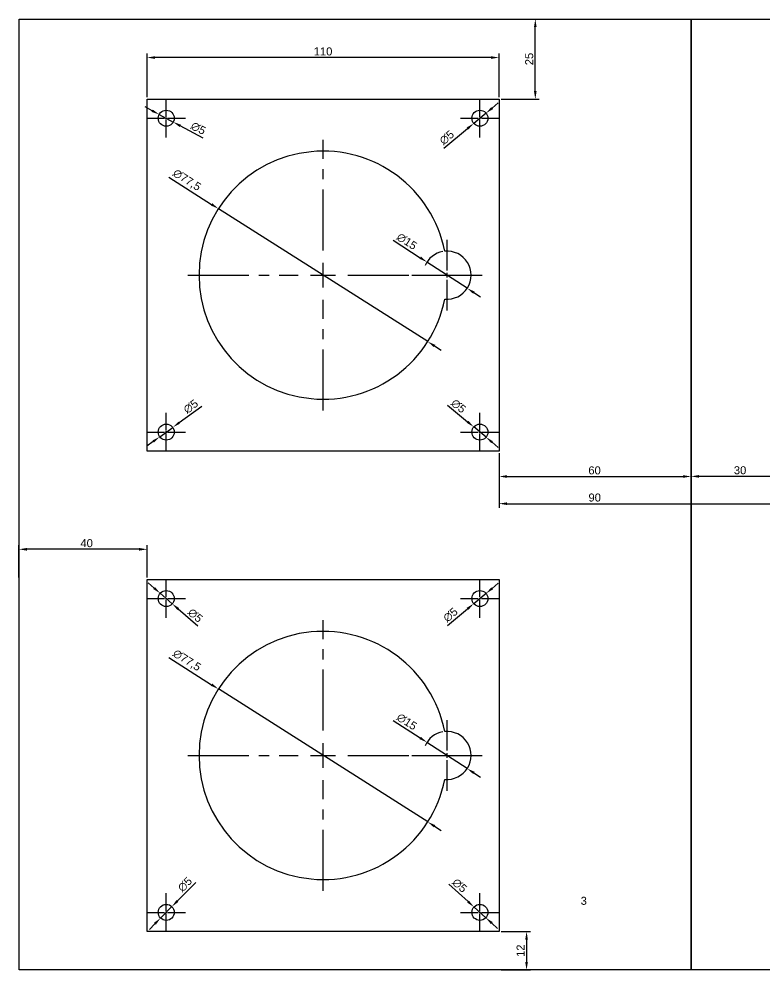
# Model space of a CAD drawing. Header units: millimetres. Extents: x 125 to 755, y 87 to 794.
# Drawn here: x 124.8 to 357.9, y 86.7 to 383.7 of the extents above; entities that cross this region are included whole.
import ezdxf

# ---------------------------------------------------------------- set-up
doc = ezdxf.new("R2010")
doc.units = ezdxf.units.MM
doc.linetypes.add('CENTER2', pattern=[28.575, 19.05, -3.175, 3.175, -3.175])
doc.styles.get("Standard").update_dxf_attribs({"font": 'arial.ttf'})
doc.dimstyles.new('ISO-25', dxfattribs={"dimtxt": 2.5, "dimasz": 2.5, "dimexe": 1.25, "dimexo": 0.625, "dimtad": 1, "dimtxsty": 'Standard', "dimcen": 2.5, "dimadec": 0, "dimazin": 0, "dimtfac": 1, "dimtmove": 0, "dimatfit": 3, "dimfxl": 1, "dimarcsym": 0})

# ---------------------------------------------------------------- blocks, each defined once
blk = doc.blocks.new('*D51')
at = {"color": 0, "lineweight": -2, "transparency": 16777216}
for p, q in [((164.79, 359.3), (164.79, 372.89)), ((272.29, 371.64), (167.29, 371.64)), ((274.79, 359.3), (274.79, 372.89))]:
    blk.add_line(p, q, dxfattribs=at)
at = {"color": 0, "transparency": 16777216}
for points in [[(167.29, 372.06), (167.29, 371.23), (164.79, 371.64)], [(272.29, 372.06), (272.29, 371.23), (274.79, 371.64)]]:
    blk.add_solid(points, dxfattribs=at)
at = {"layer": 'Defpoints', "color": 0, "transparency": 16777216}
for p in [(164.79, 371.64), (164.79, 358.68), (274.79, 358.68)]:
    blk.add_point(p, dxfattribs=at)
at = {"color": 0, "transparency": 16777216, "insert": (219.79, 373.54), "char_height": 2.5, "attachment_point": 5}
blk.add_mtext('110', dxfattribs=at)
blk = doc.blocks.new('*D52')
at = {"color": 0, "lineweight": -2, "transparency": 16777216}
for p, q in [((272.64, 355.87), (274.56, 357.47)), ((270.72, 354.27), (266.87, 351.08)), ((257.56, 343.34), (264.95, 349.48))]:
    blk.add_line(p, q, dxfattribs=at)
at = {"color": 0, "transparency": 16777216}
for points in [[(272.37, 356.19), (272.91, 355.55), (270.72, 354.27)], [(264.68, 349.8), (265.21, 349.16), (266.87, 351.08)]]:
    blk.add_solid(points, dxfattribs=at)
at = {"layer": 'Defpoints', "color": 0, "transparency": 16777216}
for p in [(270.72, 354.27), (266.87, 351.08)]:
    blk.add_point(p, dxfattribs=at)
at = {"color": 0, "transparency": 16777216, "insert": (258.46, 346.66), "char_height": 2.5, "attachment_point": 5, "rotation": 39.7156}
blk.add_mtext('∅5', dxfattribs=at)
blk = doc.blocks.new('*D53')
at = {"color": 0, "lineweight": -2, "transparency": 16777216}
for p, q in [((166.39, 355.04), (164.18, 356.22)), ((168.59, 353.86), (173, 351.49)), ((182.36, 346.47), (175.2, 350.31))]:
    blk.add_line(p, q, dxfattribs=at)
at = {"color": 0, "transparency": 16777216}
for points in [[(166.58, 355.41), (166.19, 354.67), (168.59, 353.86)], [(175.4, 350.68), (175, 349.95), (173, 351.49)]]:
    blk.add_solid(points, dxfattribs=at)
at = {"layer": 'Defpoints', "color": 0, "transparency": 16777216}
for p in [(168.59, 353.86), (173, 351.49)]:
    blk.add_point(p, dxfattribs=at)
at = {"color": 0, "transparency": 16777216, "insert": (180.82, 349.54), "char_height": 2.5, "attachment_point": 5, "rotation": 331.8028}
blk.add_mtext('∅5', dxfattribs=at)
blk = doc.blocks.new('*D54')
at = {"color": 0, "lineweight": -2, "transparency": 16777216}
for p, q in [((181.9, 262.7), (174.85, 257.6)), ((168.77, 253.21), (172.82, 256.14)), ((166.74, 251.75), (164.72, 250.28))]:
    blk.add_line(p, q, dxfattribs=at)
at = {"color": 0, "transparency": 16777216}
for points in [[(174.6, 257.94), (175.09, 257.27), (172.82, 256.14)], [(166.5, 252.08), (166.99, 251.41), (168.77, 253.21)]]:
    blk.add_solid(points, dxfattribs=at)
at = {"layer": 'Defpoints', "color": 0, "transparency": 16777216}
for p in [(172.82, 256.14), (168.77, 253.21)]:
    blk.add_point(p, dxfattribs=at)
at = {"color": 0, "transparency": 16777216, "insert": (178.47, 262.65), "char_height": 2.5, "attachment_point": 5, "rotation": 35.8579}
blk.add_mtext('∅5', dxfattribs=at)
blk = doc.blocks.new('*D55')
at = {"color": 0, "lineweight": -2, "transparency": 16777216}
for p, q in [((258.71, 263.08), (264.95, 257.88)), ((270.72, 253.08), (266.87, 256.28)), ((272.64, 251.48), (274.56, 249.88))]:
    blk.add_line(p, q, dxfattribs=at)
at = {"color": 0, "transparency": 16777216}
for points in [[(265.22, 258.2), (264.69, 257.56), (266.87, 256.28)], [(272.9, 251.8), (272.37, 251.16), (270.72, 253.08)]]:
    blk.add_solid(points, dxfattribs=at)
at = {"layer": 'Defpoints', "color": 0, "transparency": 16777216}
for p in [(266.87, 256.28), (270.72, 253.08)]:
    blk.add_point(p, dxfattribs=at)
at = {"color": 0, "transparency": 16777216, "insert": (262.13, 262.79), "char_height": 2.5, "attachment_point": 5, "rotation": 320.2101}
blk.add_mtext('∅5', dxfattribs=at)
blk = doc.blocks.new('*D56')
at = {"color": 0, "lineweight": -2, "transparency": 16777216}
for p, q in [((180.03, 114.01), (174.31, 108.23)), ((169.04, 102.9), (172.55, 106.45)), ((167.28, 101.12), (165.52, 99.34))]:
    blk.add_line(p, q, dxfattribs=at)
at = {"color": 0, "transparency": 16777216}
for points in [[(174.01, 108.52), (174.61, 107.94), (172.55, 106.45)], [(166.98, 101.41), (167.57, 100.83), (169.04, 102.9)]]:
    blk.add_solid(points, dxfattribs=at)
at = {"layer": 'Defpoints', "color": 0, "transparency": 16777216}
for p in [(172.55, 106.45), (169.04, 102.9)]:
    blk.add_point(p, dxfattribs=at)
at = {"color": 0, "transparency": 16777216, "insert": (176.65, 113.39), "char_height": 2.5, "attachment_point": 5, "rotation": 45.3135}
blk.add_mtext('∅5', dxfattribs=at)
blk = doc.blocks.new('*D57')
at = {"color": 0, "lineweight": -2, "transparency": 16777216}
for p, q in [((259.07, 113.49), (265.09, 108.03)), ((270.65, 103), (266.94, 106.36)), ((272.5, 101.32), (274.35, 99.64))]:
    blk.add_line(p, q, dxfattribs=at)
at = {"color": 0, "transparency": 16777216}
for points in [[(265.37, 108.34), (264.81, 107.73), (266.94, 106.36)], [(272.78, 101.63), (272.22, 101.01), (270.65, 103)]]:
    blk.add_solid(points, dxfattribs=at)
at = {"layer": 'Defpoints', "color": 0, "transparency": 16777216}
for p in [(266.94, 106.36), (270.65, 103)]:
    blk.add_point(p, dxfattribs=at)
at = {"color": 0, "transparency": 16777216, "insert": (262.48, 113.06), "char_height": 2.5, "attachment_point": 5, "rotation": 317.7963}
blk.add_mtext('∅5', dxfattribs=at)
blk = doc.blocks.new('*D58')
at = {"color": 0, "lineweight": -2, "transparency": 16777216}
for p, q in [((167.02, 205.96), (165.13, 207.6)), ((168.91, 204.32), (172.68, 201.04)), ((180.7, 194.07), (174.57, 199.4))]:
    blk.add_line(p, q, dxfattribs=at)
at = {"color": 0, "transparency": 16777216}
for points in [[(167.29, 206.27), (166.75, 205.64), (168.91, 204.32)], [(174.84, 199.71), (174.3, 199.08), (172.68, 201.04)]]:
    blk.add_solid(points, dxfattribs=at)
at = {"layer": 'Defpoints', "color": 0, "transparency": 16777216}
for p in [(168.91, 204.32), (172.68, 201.04)]:
    blk.add_point(p, dxfattribs=at)
at = {"color": 0, "transparency": 16777216, "insert": (179.87, 197.4), "char_height": 2.5, "attachment_point": 5, "rotation": 319.0109}
blk.add_mtext('∅5', dxfattribs=at)
blk = doc.blocks.new('*D59')
at = {"color": 0, "lineweight": -2, "transparency": 16777216}
for p, q in [((272.64, 205.87), (274.56, 207.47)), ((270.72, 204.28), (266.87, 201.08)), ((258.71, 194.28), (264.95, 199.48))]:
    blk.add_line(p, q, dxfattribs=at)
at = {"color": 0, "transparency": 16777216}
for points in [[(272.37, 206.19), (272.9, 205.55), (270.72, 204.28)], [(264.69, 199.8), (265.22, 199.16), (266.87, 201.08)]]:
    blk.add_solid(points, dxfattribs=at)
at = {"layer": 'Defpoints', "color": 0, "transparency": 16777216}
for p in [(270.72, 204.28), (266.87, 201.08)]:
    blk.add_point(p, dxfattribs=at)
at = {"color": 0, "transparency": 16777216, "insert": (259.61, 197.59), "char_height": 2.5, "attachment_point": 5, "rotation": 39.7753}
blk.add_mtext('∅5', dxfattribs=at)
blk = doc.blocks.new('*U48')
at = {"color": 0, "linetype": 'CENTER2', "transparency": 16777216}
for p, q in [((0, 0.5), (0, 6)), ((-6, 0), (-0.5, 0)), ((0.5, 0), (6, 0)), ((0, -6), (0, -0.5))]:
    blk.add_line(p, q, dxfattribs=at)
at = {"color": 0, "linetype": 'Continuous', "transparency": 16777216}
for p, q in [((-0.25, 0), (0.25, 0)), ((0, -0.25), (0, 0.25))]:
    blk.add_line(p, q, dxfattribs=at)
blk = doc.blocks.new('*U49')
at = {"color": 0, "linetype": 'CENTER2', "transparency": 16777216}
for p, q in [((0, 0.5), (0, 6)), ((-6, 0), (-0.5, 0)), ((0.5, 0), (6, 0)), ((0, -6), (0, -0.5))]:
    blk.add_line(p, q, dxfattribs=at)
at = {"color": 0, "linetype": 'Continuous', "transparency": 16777216}
for p, q in [((-0.25, 0), (0.25, 0)), ((0, -0.25), (0, 0.25))]:
    blk.add_line(p, q, dxfattribs=at)
blk = doc.blocks.new('*U50')
at = {"color": 0, "linetype": 'CENTER2', "transparency": 16777216}
for p, q in [((0, 0.5), (0, 6)), ((-6, 0), (-0.5, 0)), ((0.5, 0), (6, 0)), ((0, -6), (0, -0.5))]:
    blk.add_line(p, q, dxfattribs=at)
at = {"color": 0, "linetype": 'Continuous', "transparency": 16777216}
for p, q in [((-0.25, 0), (0.25, 0)), ((0, -0.25), (0, 0.25))]:
    blk.add_line(p, q, dxfattribs=at)
blk = doc.blocks.new('*U43')
at = {"color": 0, "linetype": 'CENTER2', "transparency": 16777216}
for p, q in [((0, 0.5), (0, 6)), ((-6, 0), (-0.5, 0)), ((0.5, 0), (6, 0)), ((0, -6), (0, -0.5))]:
    blk.add_line(p, q, dxfattribs=at)
at = {"color": 0, "linetype": 'Continuous', "transparency": 16777216}
for p, q in [((-0.25, 0), (0.25, 0)), ((0, -0.25), (0, 0.25))]:
    blk.add_line(p, q, dxfattribs=at)
blk = doc.blocks.new('*U44')
at = {"color": 0, "linetype": 'CENTER2', "transparency": 16777216}
for p, q in [((0, 0.5), (0, 6)), ((-6, 0), (-0.5, 0)), ((0.5, 0), (6, 0)), ((0, -6), (0, -0.5))]:
    blk.add_line(p, q, dxfattribs=at)
at = {"color": 0, "linetype": 'Continuous', "transparency": 16777216}
for p, q in [((-0.25, 0), (0.25, 0)), ((0, -0.25), (0, 0.25))]:
    blk.add_line(p, q, dxfattribs=at)
blk = doc.blocks.new('*U45')
at = {"color": 0, "linetype": 'CENTER2', "transparency": 16777216}
for p, q in [((0, 0.5), (0, 6)), ((-6, 0), (-0.5, 0)), ((0.5, 0), (6, 0)), ((0, -6), (0, -0.5))]:
    blk.add_line(p, q, dxfattribs=at)
at = {"color": 0, "linetype": 'Continuous', "transparency": 16777216}
for p, q in [((-0.25, 0), (0.25, 0)), ((0, -0.25), (0, 0.25))]:
    blk.add_line(p, q, dxfattribs=at)
blk = doc.blocks.new('*U46')
at = {"color": 0, "linetype": 'CENTER2', "transparency": 16777216}
for p, q in [((0, 0.5), (0, 6)), ((-6, 0), (-0.5, 0)), ((0.5, 0), (6, 0)), ((0, -6), (0, -0.5))]:
    blk.add_line(p, q, dxfattribs=at)
at = {"color": 0, "linetype": 'Continuous', "transparency": 16777216}
for p, q in [((-0.25, 0), (0.25, 0)), ((0, -0.25), (0, 0.25))]:
    blk.add_line(p, q, dxfattribs=at)
blk = doc.blocks.new('*U47')
at = {"color": 0, "linetype": 'CENTER2', "transparency": 16777216}
for p, q in [((0, 0.5), (0, 6)), ((-6, 0), (-0.5, 0)), ((0.5, 0), (6, 0)), ((0, -6), (0, -0.5))]:
    blk.add_line(p, q, dxfattribs=at)
at = {"color": 0, "linetype": 'Continuous', "transparency": 16777216}
for p, q in [((-0.25, 0), (0.25, 0)), ((0, -0.25), (0, 0.25))]:
    blk.add_line(p, q, dxfattribs=at)
blk = doc.blocks.new('*D60')
at = {"color": 0, "lineweight": -2, "transparency": 16777216}
for p, q in [((274.79, 248.05), (274.79, 239.54)), ((334.79, 248.05), (334.79, 239.54)), ((277.29, 240.79), (332.29, 240.79))]:
    blk.add_line(p, q, dxfattribs=at)
at = {"color": 0, "transparency": 16777216}
for points in [[(277.29, 241.21), (277.29, 240.38), (274.79, 240.79)], [(332.29, 241.21), (332.29, 240.38), (334.79, 240.79)]]:
    blk.add_solid(points, dxfattribs=at)
at = {"layer": 'Defpoints', "color": 0, "transparency": 16777216}
for p in [(274.79, 248.68), (334.79, 248.68), (334.79, 240.79)]:
    blk.add_point(p, dxfattribs=at)
at = {"color": 0, "transparency": 16777216, "insert": (304.63, 242.69), "char_height": 2.5, "attachment_point": 5}
blk.add_mtext('60', dxfattribs=at)
blk = doc.blocks.new('*D61')
at = {"color": 0, "lineweight": -2, "transparency": 16777216}
for p, q in [((274.79, 248.05), (274.79, 231.06)), ((364.79, 248.05), (364.79, 231.06)), ((277.29, 232.31), (362.29, 232.31))]:
    blk.add_line(p, q, dxfattribs=at)
at = {"color": 0, "transparency": 16777216}
for points in [[(277.29, 232.73), (277.29, 231.9), (274.79, 232.31)], [(362.29, 232.73), (362.29, 231.9), (364.79, 232.31)]]:
    blk.add_solid(points, dxfattribs=at)
at = {"layer": 'Defpoints', "color": 0, "transparency": 16777216}
for p in [(274.79, 248.68), (364.79, 248.68), (364.79, 232.31)]:
    blk.add_point(p, dxfattribs=at)
at = {"color": 0, "transparency": 16777216, "insert": (304.68, 234.21), "char_height": 2.5, "attachment_point": 5}
blk.add_mtext('90', dxfattribs=at)
blk = doc.blocks.new('*D62')
at = {"color": 0, "lineweight": -2, "transparency": 16777216}
for p, q in [((275.42, 98.68), (284.64, 98.68)), ((283.39, 96.18), (283.39, 89.18)), ((275.42, 86.68), (284.64, 86.68))]:
    blk.add_line(p, q, dxfattribs=at)
at = {"color": 0, "transparency": 16777216}
for points in [[(282.97, 96.18), (283.8, 96.18), (283.39, 98.68)], [(282.97, 89.18), (283.8, 89.18), (283.39, 86.68)]]:
    blk.add_solid(points, dxfattribs=at)
at = {"layer": 'Defpoints', "color": 0, "transparency": 16777216}
for p in [(274.79, 98.68), (274.79, 86.68), (283.39, 86.68)]:
    blk.add_point(p, dxfattribs=at)
at = {"color": 0, "transparency": 16777216, "insert": (281.51, 92.69), "char_height": 2.5, "attachment_point": 5, "rotation": 90}
blk.add_mtext('12', dxfattribs=at)
blk = doc.blocks.new('*D64')
at = {"color": 0, "lineweight": -2, "transparency": 16777216}
for p, q in [((275.42, 383.68), (287.37, 383.68)), ((286.12, 361.18), (286.12, 381.18)), ((275.42, 358.68), (287.37, 358.68))]:
    blk.add_line(p, q, dxfattribs=at)
at = {"color": 0, "transparency": 16777216}
for points in [[(285.7, 381.18), (286.53, 381.18), (286.12, 383.68)], [(285.7, 361.18), (286.53, 361.18), (286.12, 358.68)]]:
    blk.add_solid(points, dxfattribs=at)
at = {"layer": 'Defpoints', "color": 0, "transparency": 16777216}
for p in [(274.79, 383.68), (286.12, 383.68), (274.79, 358.68)]:
    blk.add_point(p, dxfattribs=at)
at = {"color": 0, "transparency": 16777216, "insert": (284.22, 371.19), "char_height": 2.5, "attachment_point": 5, "rotation": 90}
blk.add_mtext('25', dxfattribs=at)
blk = doc.blocks.new('*D68')
at = {"color": 0, "lineweight": -2, "transparency": 16777216}
for p, q in [((334.79, 248.05), (334.79, 239.58)), ((364.79, 248.05), (364.79, 239.58)), ((362.29, 240.83), (337.29, 240.83))]:
    blk.add_line(p, q, dxfattribs=at)
at = {"color": 0, "transparency": 16777216}
for points in [[(337.29, 241.25), (337.29, 240.42), (334.79, 240.83)], [(362.29, 241.25), (362.29, 240.42), (364.79, 240.83)]]:
    blk.add_solid(points, dxfattribs=at)
at = {"layer": 'Defpoints', "color": 0, "transparency": 16777216}
for p in [(334.79, 248.68), (364.79, 248.68), (334.79, 240.83)]:
    blk.add_point(p, dxfattribs=at)
at = {"color": 0, "transparency": 16777216, "insert": (350.1, 242.73), "char_height": 2.5, "attachment_point": 5}
blk.add_mtext('30', dxfattribs=at)
blk = doc.blocks.new('*D69')
at = {"color": 0, "lineweight": -2, "transparency": 16777216}
for p, q in [((124.79, 209.3), (124.79, 219.31)), ((162.29, 218.06), (127.29, 218.06)), ((164.79, 209.3), (164.79, 219.31))]:
    blk.add_line(p, q, dxfattribs=at)
at = {"color": 0, "transparency": 16777216}
for points in [[(127.29, 218.48), (127.29, 217.64), (124.79, 218.06)], [(162.29, 218.48), (162.29, 217.64), (164.79, 218.06)]]:
    blk.add_solid(points, dxfattribs=at)
at = {"layer": 'Defpoints', "color": 0, "transparency": 16777216}
for p in [(124.79, 218.06), (124.79, 208.68), (164.79, 208.68)]:
    blk.add_point(p, dxfattribs=at)
at = {"color": 0, "transparency": 16777216, "insert": (145.93, 219.96), "char_height": 2.5, "attachment_point": 5}
blk.add_mtext('40', dxfattribs=at)
blk = doc.blocks.new('*D92')
at = {"color": 0, "lineweight": -2, "transparency": 16777216}
for p, q in [((241.72, 164.63), (250.16, 159.13)), ((264.83, 149.58), (252.26, 157.77)), ((266.92, 148.22), (269.02, 146.86))]:
    blk.add_line(p, q, dxfattribs=at)
blk.add_arc((258.54, 153.68), 7.5, 100.3281, 156.4842, dxfattribs=at)
at = {"color": 0, "transparency": 16777216}
for points in [[(250.39, 159.48), (249.94, 158.78), (252.26, 157.77)], [(267.15, 148.57), (266.7, 147.87), (264.83, 149.58)]]:
    blk.add_solid(points, dxfattribs=at)
at = {"layer": 'Defpoints', "color": 0, "transparency": 16777216}
for p in [(252.26, 157.77), (264.83, 149.58)]:
    blk.add_point(p, dxfattribs=at)
at = {"color": 0, "transparency": 16777216, "insert": (245.97, 164.21), "char_height": 2.5, "attachment_point": 5, "rotation": 326.9349}
blk.add_mtext('∅15', dxfattribs=at)
blk = doc.blocks.new('*D93')
at = {"color": 0, "lineweight": -2, "transparency": 16777216}
for p, q in [((171.6, 184.27), (184.97, 175.78)), ((252.51, 132.91), (187.08, 174.44)), ((254.62, 131.57), (256.73, 130.23))]:
    blk.add_line(p, q, dxfattribs=at)
at = {"color": 0, "transparency": 16777216}
for points in [[(185.19, 176.14), (184.75, 175.43), (187.08, 174.44)], [(254.84, 131.92), (254.4, 131.22), (252.51, 132.91)]]:
    blk.add_solid(points, dxfattribs=at)
at = {"layer": 'Defpoints', "color": 0, "transparency": 16777216}
for p in [(187.08, 174.44), (252.51, 132.91)]:
    blk.add_point(p, dxfattribs=at)
at = {"color": 0, "transparency": 16777216, "insert": (177.19, 183.29), "char_height": 2.5, "attachment_point": 5, "rotation": 327.5908}
blk.add_mtext('∅77,5', dxfattribs=at)
blk = doc.blocks.new('*U90')
at = {"color": 0, "linetype": 'CENTER2', "transparency": 16777216}
for p, q in [((0, 1.5), (0, 11)), ((-11, 0), (-1.5, 0)), ((1.5, 0), (11, 0)), ((0, -11), (0, -1.5))]:
    blk.add_line(p, q, dxfattribs=at)
at = {"color": 0, "linetype": 'Continuous', "transparency": 16777216}
for p, q in [((-0.75, 0), (0.75, 0)), ((0, -0.75), (0, 0.75))]:
    blk.add_line(p, q, dxfattribs=at)
blk = doc.blocks.new('*U91')
at = {"color": 0, "linetype": 'CENTER2', "transparency": 16777216}
for p, q in [((0, 7.75), (0, 42.25)), ((-42.25, 0), (-7.75, 0)), ((7.75, 0), (42.25, 0)), ((0, -42.25), (0, -7.75))]:
    blk.add_line(p, q, dxfattribs=at)
at = {"color": 0, "linetype": 'Continuous', "transparency": 16777216}
for p, q in [((0, -3.875), (0, 3.875)), ((-3.875, 0), (3.875, 0))]:
    blk.add_line(p, q, dxfattribs=at)
blk = doc.blocks.new('*D96')
at = {"color": 0, "lineweight": -2, "transparency": 16777216}
for p, q in [((241.72, 314.63), (250.16, 309.13)), ((264.83, 299.58), (252.26, 307.77)), ((266.92, 298.22), (269.02, 296.86))]:
    blk.add_line(p, q, dxfattribs=at)
blk.add_arc((258.54, 303.68), 7.5, 100.3281, 156.4842, dxfattribs=at)
at = {"color": 0, "transparency": 16777216}
for points in [[(250.39, 309.48), (249.94, 308.78), (252.26, 307.77)], [(267.15, 298.57), (266.7, 297.87), (264.83, 299.58)]]:
    blk.add_solid(points, dxfattribs=at)
at = {"layer": 'Defpoints', "color": 0, "transparency": 16777216}
for p in [(252.26, 307.77), (264.83, 299.58)]:
    blk.add_point(p, dxfattribs=at)
at = {"color": 0, "transparency": 16777216, "insert": (245.97, 314.21), "char_height": 2.5, "attachment_point": 5, "rotation": 326.9349}
blk.add_mtext('∅15', dxfattribs=at)
blk = doc.blocks.new('*D97')
at = {"color": 0, "lineweight": -2, "transparency": 16777216}
for p, q in [((171.6, 334.27), (184.97, 325.78)), ((252.51, 282.91), (187.08, 324.44)), ((254.62, 281.57), (256.73, 280.23))]:
    blk.add_line(p, q, dxfattribs=at)
at = {"color": 0, "transparency": 16777216}
for points in [[(185.19, 326.14), (184.75, 325.43), (187.08, 324.44)], [(254.84, 281.92), (254.4, 281.22), (252.51, 282.91)]]:
    blk.add_solid(points, dxfattribs=at)
at = {"layer": 'Defpoints', "color": 0, "transparency": 16777216}
for p in [(187.08, 324.44), (252.51, 282.91)]:
    blk.add_point(p, dxfattribs=at)
at = {"color": 0, "transparency": 16777216, "insert": (177.19, 333.29), "char_height": 2.5, "attachment_point": 5, "rotation": 327.5908}
blk.add_mtext('∅77,5', dxfattribs=at)
blk = doc.blocks.new('*U94')
at = {"color": 0, "linetype": 'CENTER2', "transparency": 16777216}
for p, q in [((0, 1.5), (0, 11)), ((-11, 0), (-1.5, 0)), ((1.5, 0), (11, 0)), ((0, -11), (0, -1.5))]:
    blk.add_line(p, q, dxfattribs=at)
at = {"color": 0, "linetype": 'Continuous', "transparency": 16777216}
for p, q in [((-0.75, 0), (0.75, 0)), ((0, -0.75), (0, 0.75))]:
    blk.add_line(p, q, dxfattribs=at)
blk = doc.blocks.new('*U95')
at = {"color": 0, "linetype": 'CENTER2', "transparency": 16777216}
for p, q in [((0, 7.75), (0, 42.25)), ((-42.25, 0), (-7.75, 0)), ((7.75, 0), (42.25, 0)), ((0, -42.25), (0, -7.75))]:
    blk.add_line(p, q, dxfattribs=at)
at = {"color": 0, "linetype": 'Continuous', "transparency": 16777216}
for p, q in [((0, -3.875), (0, 3.875)), ((-3.875, 0), (3.875, 0))]:
    blk.add_line(p, q, dxfattribs=at)

msp = doc.modelspace()

# ---------------------------------------------------------------- linework, layer by layer
for points in [[(334.794, 383.676), (334.794, 86.676), (124.794, 86.676), (124.794, 383.676)], [(544.794, 383.676), (544.794, 86.676), (334.794, 86.676), (334.794, 383.676)], [(274.794, 358.676), (274.794, 248.676), (164.794, 248.676), (164.794, 358.676)], [(274.794, 208.676), (274.794, 98.676), (164.794, 98.676), (164.794, 208.676)]]:
    msp.add_lwpolyline(points, close=True)
for centre in [(170.794, 352.676), (268.794, 352.676), (170.794, 254.676), (268.794, 254.676), (170.794, 202.676), (268.794, 202.676), (170.794, 104.676), (268.794, 104.676)]:
    msp.add_circle(centre, 2.5)
for centre, radius, start, end in [((219.794, 303.676), 38.75, 11.10689, 348.89311), ((258.544, 303.676), 7.5, 264.44656, 95.55344), ((219.794, 153.676), 38.75, 11.10689, 348.89311), ((258.544, 153.676), 7.5, 264.44656, 95.55344)]:
    msp.add_arc(centre, radius, start, end)

# ---------------------------------------------------------------- block references
at = {"linetype": 'CENTER2'}
for name, p in [('*U48', (170.794, 352.676)), ('*U49', (268.794, 352.676)), ('*U95', (219.794, 303.676)), ('*U94', (258.544, 303.676)), ('*U43', (170.794, 254.676)), ('*U50', (268.794, 254.676)), ('*U44', (170.794, 202.676)), ('*U47', (268.794, 202.676)), ('*U91', (219.794, 153.676)), ('*U90', (258.544, 153.676)), ('*U45', (170.794, 104.676)), ('*U46', (268.794, 104.676))]:
    msp.add_blockref(name, p, dxfattribs=at)

# ---------------------------------------------------------------- texts
at = {"insert": (300.295, 109.53), "char_height": 2.5, "attachment_point": 1}
msp.add_mtext_dynamic_manual_height_columns('3', width=24.06773, gutter_width=12.5, heights=[0], dxfattribs=at)

# ---------------------------------------------------------------- dimensions: what is measured, and where the dimension line sits
for base, p1, p2, picture, middle in [((286.117, 383.676), (274.794, 358.676), (274.794, 383.676), '*D64', (286.117, 371.193)), ((283.388, 86.676), (274.794, 98.676), (274.794, 86.676), '*D62', (283.388, 92.689))]:
    dim = msp.add_linear_dim(base=base, p1=p1, p2=p2, angle=90, dimstyle='ISO-25')
    dim.commit()
    dim.dimension.update_dxf_attribs({"geometry": picture, "text_midpoint": middle, "dimtype": 160})
dim = msp.add_linear_dim(base=(164.794, 371.642), p1=(274.794, 358.676), p2=(164.794, 358.676), dimstyle='ISO-25')
dim.commit()
dim.dimension.update_dxf_attribs({"geometry": '*D51', "text_midpoint": (219.794, 373.543)})
for p1, p2, picture, middle in [((270.718, 354.273), (266.871, 351.078), '*D52', (259.722, 345.139)), ((252.509, 282.907), (187.08, 324.444), '*D97', (176.024, 331.463)), ((168.768, 253.211), (172.821, 256.14), '*D54', (179.62, 261.054)), ((252.509, 132.907), (187.08, 174.444), '*D93', (176.024, 181.463))]:
    dim = msp.add_diameter_dim_2p(p1=p1, p2=p2, dimstyle='ISO-25')
    dim.commit()
    dim.dimension.update_dxf_attribs({"geometry": picture, "text_midpoint": middle, "dimtype": 163})
for p1, p2, picture, middle in [((168.591, 353.857), (172.998, 351.494), '*D53', (180.816, 349.54)), ((264.83, 299.584), (252.259, 307.768), '*D96', (245.972, 314.213)), ((270.715, 253.076), (266.873, 256.276), '*D55', (262.131, 262.791)), ((168.907, 204.316), (172.682, 201.036), '*D58', (179.873, 197.399)), ((270.716, 204.275), (266.873, 201.076), '*D59', (259.607, 197.592)), ((264.83, 149.584), (252.259, 157.768), '*D92', (245.972, 164.213)), ((169.036, 102.898), (172.553, 106.453), '*D56', (176.646, 113.395)), ((270.646, 102.996), (266.943, 106.355), '*D57', (262.479, 113.065))]:
    dim = msp.add_diameter_dim_2p(p1=p1, p2=p2, dimstyle='ISO-25')
    dim.commit()
    dim.dimension.update_dxf_attribs({"geometry": picture, "text_midpoint": middle})
for base, p1, p2, picture, middle in [((334.794, 240.792), (274.794, 248.676), (334.794, 248.676), '*D60', (304.631, 240.792)), ((364.794, 232.313), (274.794, 248.676), (364.794, 248.676), '*D61', (304.679, 232.313)), ((334.794, 240.833), (364.794, 248.676), (334.794, 248.676), '*D68', (350.104, 240.833)), ((124.794, 218.059), (164.794, 208.676), (124.794, 208.676), '*D69', (145.934, 218.059))]:
    dim = msp.add_linear_dim(base=base, p1=p1, p2=p2, dimstyle='ISO-25')
    dim.commit()
    dim.dimension.update_dxf_attribs({"geometry": picture, "text_midpoint": middle, "dimtype": 160})

doc.saveas('drawing.dxf')
